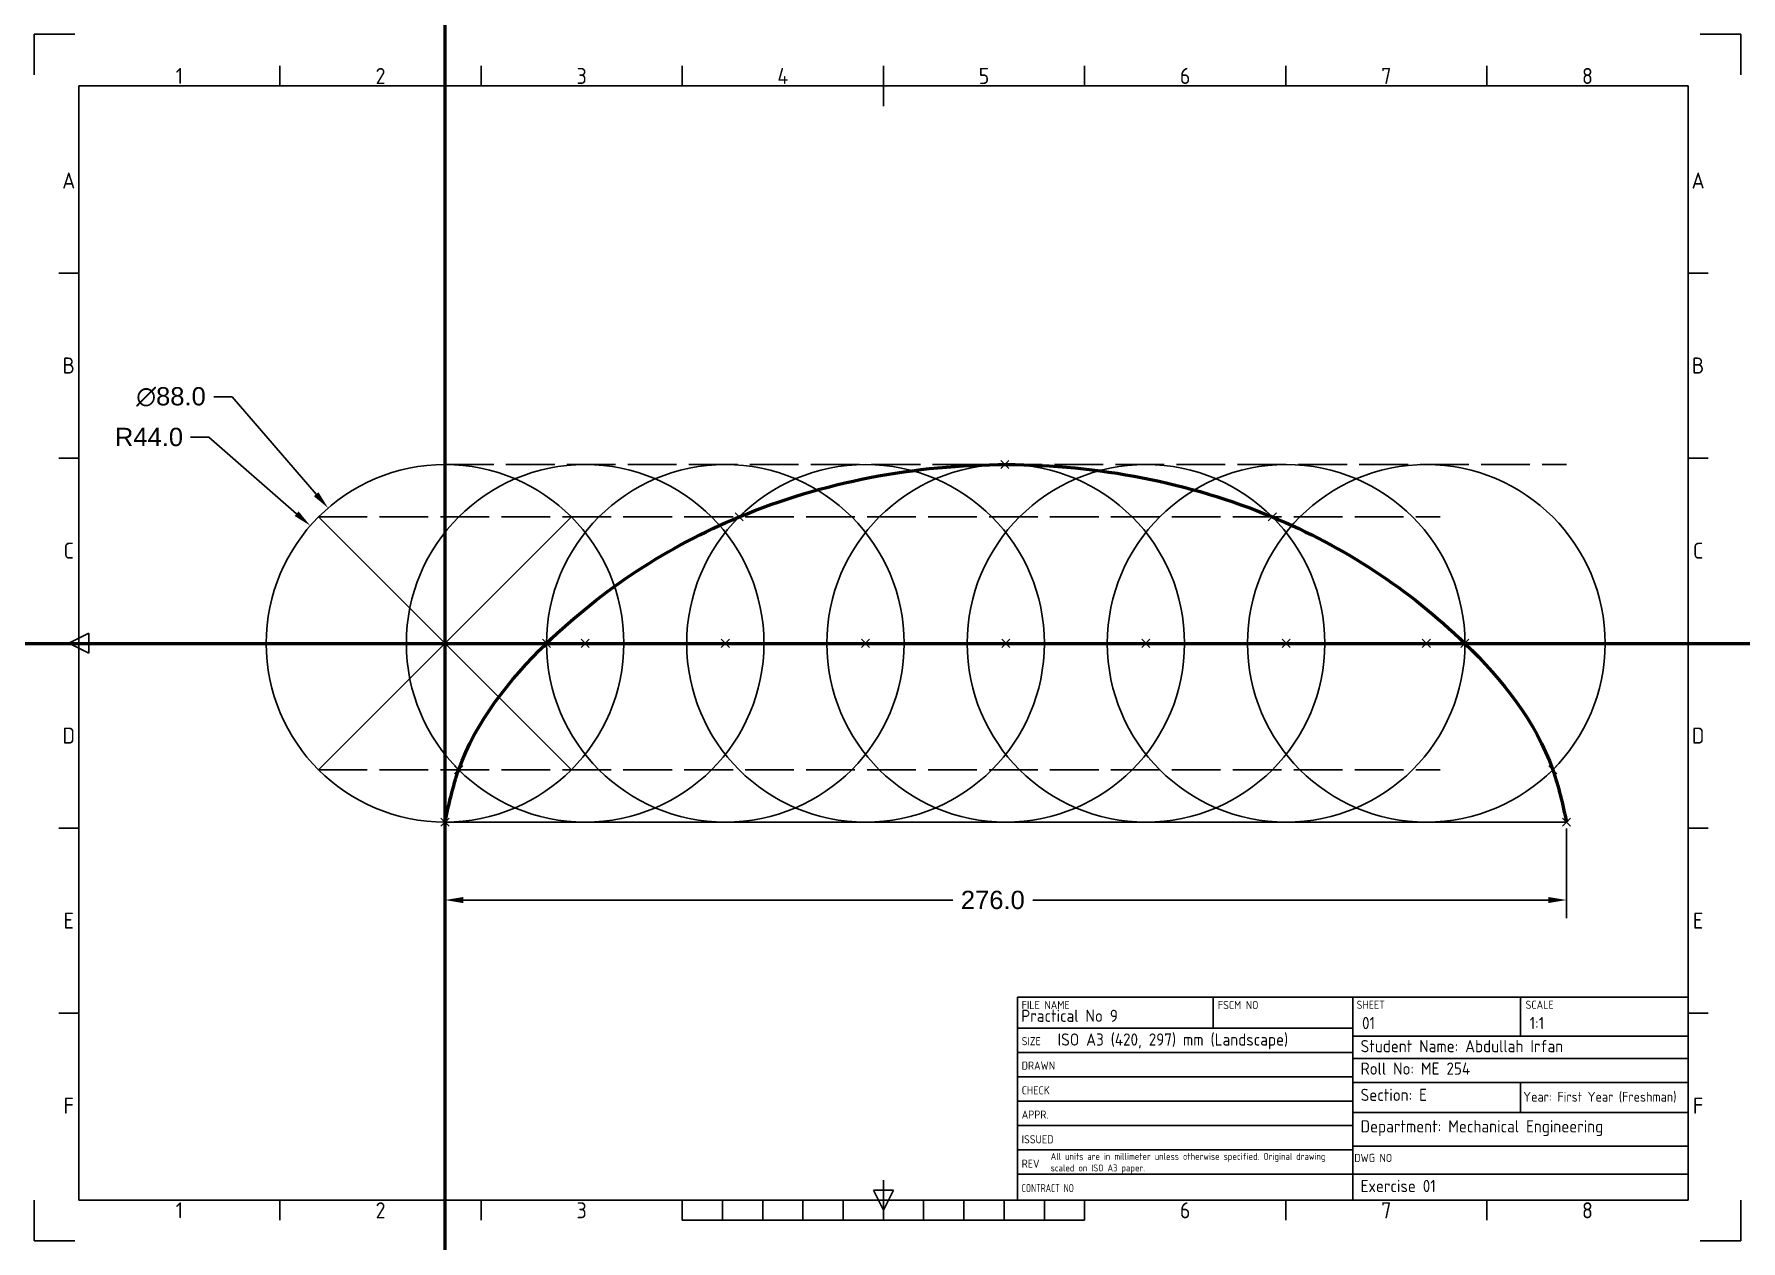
# Paper-space layout 'ISO A3 Title Block' of a CAD drawing. Header units: millimetres. Extents: x 6 to 426, y 11 to 308.
import ezdxf
from ezdxf.enums import TextEntityAlignment as Align

# ---------------------------------------------------------------- set-up
doc = ezdxf.new("R2010")
doc.units = ezdxf.units.MM
doc.header["$PDMODE"] = 3
doc.linetypes.add('ACAD_ISO02W100', pattern=[15, 12, -3])
doc.layers.get('defpoints').update_dxf_attribs({"color": 255})
for name, color, linetype in [('aux', 104, 'ACAD_ISO02W100'), ('blue', 140, 'Continuous'), ('dim', 252, 'Continuous'), ('magenta', 6, 'Continuous'), ('red', 1, 'Continuous'), ('Title Block', 7, 'Continuous'), ('yellow', 42, 'Continuous')]:
    doc.layers.add(name, color=color, linetype=linetype)
doc.layers.add('centre', color=7, linetype='Continuous', lineweight=50, true_color=0x4d4d4d)
doc.layers.add('solution', color=255, linetype='Continuous', lineweight=50)
doc.styles.add('ACISOTS', font='isocp.shx', dxfattribs={"height": 1})
doc.styles.add('ISO Proportional', font='isocp.shx')
doc.styles.get("Standard").update_dxf_attribs({"font": 'arial.ttf'})
doc.dimstyles.get("Standard").update_dxf_attribs({"dimscale": 25, "dimtxt": 0.18, "dimasz": 0.18, "dimexe": 0.18, "dimexo": 0.0625, "dimgap": 0.09, "dimtad": 0, "dimtih": 1, "dimtoh": 1, "dimdec": 1, "dimzin": 0, "dimdsep": 46, "dimtxsty": 'Standard', "dimcen": 0.09, "dimadec": 0, "dimazin": 0, "dimtfac": 1, "dimtdec": 1, "dimtofl": 0, "dimtmove": 0, "dimatfit": 3, "dimfxl": 1, "dimtolj": 1, "dimtzin": 0, "dimarcsym": 0})

# ---------------------------------------------------------------- blocks, each defined once
blk = doc.blocks.new('Title Block')
at = {"layer": 'Title Block'}
for p, q in [((0, 297), (0, 287)), ((10, 297), (0, 297)), ((420, 297), (410, 297)), ((420, 287), (420, 297)), ((60.5, 284.23), (60.5, 289.18)), ((110, 284.23), (110, 289.18)), ((159.5, 284.23), (159.5, 289.18)), ((209, 279.28), (209, 289.18)), ((258.5, 284.23), (258.5, 289.18)), ((308, 284.23), (308, 289.18)), ((357.5, 284.23), (357.5, 289.18)), ((407, 284.23), (11, 284.23)), ((11, 284.23), (11, 10)), ((407, 10), (407, 284.23)), ((11, 238.19), (6.05, 238.19)), ((411.95, 238.19), (407, 238.19)), ((11, 192.66), (6.05, 192.66)), ((411.95, 192.66), (407, 192.66)), ((6.05, 147.12), (15.95, 147.12)), ((8.52, 147.12), (13.47, 149.59)), ((13.47, 144.64), (8.52, 147.12)), ((13.47, 149.59), (13.47, 144.64)), ((402.05, 147.12), (411.95, 147.12)), ((11, 101.58), (6.05, 101.58)), ((411.95, 101.58), (407, 101.58)), ((407, 60), (242, 60)), ((242, 10), (242, 60)), ((290.14, 60), (290.14, 52.38)), ((324.5, 10), (324.5, 60)), ((365.75, 50.35), (365.75, 60)), ((407, 10), (407, 60)), ((11, 56.03), (6.05, 56.03)), ((411.95, 56.03), (407, 56.03)), ((242, 52.38), (324.5, 52.38)), ((242, 46.38), (324.5, 46.38)), ((407, 50.35), (324.5, 50.35)), ((242, 40.38), (324.5, 40.38)), ((324.5, 39.01), (407, 39.01)), ((242, 34.38), (324.5, 34.38)), ((242, 28.38), (324.5, 28.38)), ((242, 22.38), (324.5, 22.38)), ((324.5, 23.29), (407, 23.29)), ((209, 10), (209, 14.95)), ((242, 16.38), (324.5, 16.38)), ((0, 0), (0, 10)), ((11, 10), (407, 10)), ((60.5, 5.05), (60.5, 10)), ((110, 5.05), (110, 10)), ((159.5, 5.05), (159.5, 10)), ((169.4, 5.05), (169.4, 10)), ((179.3, 5.05), (179.3, 10)), ((189.2, 5.05), (189.2, 10)), ((199.1, 5.05), (199.1, 10)), ((206.53, 12.47), (211.47, 12.47)), ((209, 7.52), (206.53, 12.47)), ((211.47, 12.47), (209, 7.52)), ((209, 10), (209, 5.05)), ((218.9, 5.05), (218.9, 10)), ((228.8, 5.05), (228.8, 10)), ((238.7, 5.05), (238.7, 10)), ((407, 10), (242, 10)), ((248.6, 5.05), (248.6, 10)), ((258.5, 5.05), (258.5, 10)), ((308, 5.05), (308, 10)), ((357.5, 5.05), (357.5, 10)), ((420, 0), (420, 10)), ((159.5, 5.05), (258.5, 5.05)), ((0, 0), (10, 0)), ((420, 0), (410, 0))]:
    blk.add_line(p, q, dxfattribs=at)
at = {"layer": 'Title Block', "style": 'ISO Proportional'}
for s, p in [('1', (35.75, 286.7)), ('2', (85.25, 286.7)), ('3', (134.75, 286.7)), ('4', (184.25, 286.7)), ('5', (233.75, 286.7)), ('6', (283.25, 286.7)), ('7', (332.75, 286.7)), ('8', (382.25, 286.7)), ('A', (8.52, 260.96)), ('A', (409.48, 260.96)), ('B', (8.52, 215.43)), ('B', (409.48, 215.43)), ('C', (8.52, 169.88)), ('C', (409.48, 169.88)), ('D', (8.52, 124.34)), ('D', (409.48, 124.34)), ('E', (8.52, 78.8)), ('E', (409.48, 78.8)), ('F', (8.52, 33.27)), ('F', (409.48, 33.27)), ('1', (35.75, 7.52)), ('2', (85.25, 7.52)), ('3', (134.75, 7.52)), ('6', (283.25, 7.52)), ('7', (332.75, 7.52)), ('8', (382.25, 7.52))]:
    blk.add_text(s, height=3.96, dxfattribs=at).set_placement(p, align=Align.MIDDLE)
at = {"layer": 'Title Block', "lineweight": 25, "style": 'ACISOTS'}
for s, p in [('FILE NAME', (243.03, 57.04)), ('FSCM NO', (291.3, 57.04)), ('SHEET', (325.45, 57.11)), ('SCALE', (367.03, 57.11)), ('SIZE', (243.03, 48.14)), ('DRAWN', (243.03, 42.14)), ('CHECK', (243.03, 36.05)), ('APPR.', (243.03, 30.08)), ('ISSUED', (243.03, 23.99)), ('REV', (243.03, 17.99))]:
    blk.add_text(s, height=2, dxfattribs=at).set_placement(p)
at = {"layer": 'Title Block', "lineweight": 25, "style": 'ACISOTS', "width": 0.683519}
blk.add_text('CONTRACT NO', height=2, dxfattribs=at).set_placement((243.03, 11.99))
at = {"layer": 'Title Block', "insert": (324.88, 21.41), "char_height": 2, "width": 8.8, "attachment_point": 1, "style": 'ACISOTS'}
blk.add_mtext('DWG NO', dxfattribs=at)
at = {"layer": 'Title Block', "lineweight": 35, "style": 'ACISOTS'}
for tag, p, height in [('FILE_NAME', (254.41, 53.9), 3), ('FSCM_NO', (293.68, 53.04), 3), ('SHEET', (326.77, 52.11), 3), ('SCALE', (368.02, 52.11), 3), ('SIZE', (254.7, 48.23), 3), ('DESIGN_ACTIVITY', (328.79, 43.14), 3.5), ('CHECK_DATE', (254.41, 41.9), 3), ('CHECK_DATE', (254.7, 36.14), 3), ('CHECKED_BY', (277.96, 36.14), 3), ('SHEETNAME', (326.77, 30.48), 6), ('APPROVAL_DATE', (254.7, 30.17), 3), ('APPROVED_BY', (277.96, 30.17), 3), ('ISSUE_DATE', (254.7, 24.08), 3), ('ISSUED_BY', (277.96, 24.08), 3), ('DRAWING_SUBTITLE', (328.79, 25.44), 3), ('REVISION', (254.7, 18.08), 3), ('SHEETNUMBER-NAME', (326.77, 11.76), 6), ('CONTRACT_NO', (254.7, 12.08), 3.5)]:
    blk.add_attdef(tag, p, '', height=height, dxfattribs=at)
blk = doc.blocks.new('*D17')
at = {"layer": 'defpoints', "color": 0, "transparency": 16777216}
for p in [(73.79, 186.95), (106.92, 157.99)]:
    blk.add_point(p, dxfattribs=at)
at = {"layer": 'dim', "color": 0, "lineweight": -2, "transparency": 16777216}
for p, q in [((44.33, 208.76), (48.83, 208.76)), ((48.83, 208.76), (70.4, 189.91)), ((106.92, 155.74), (106.92, 160.24)), ((104.67, 157.99), (109.17, 157.99))]:
    blk.add_line(p, q, dxfattribs=at)
at = {"layer": 'dim', "color": 0, "transparency": 16777216}
blk.add_solid([(70.9, 190.47), (69.91, 189.35), (73.79, 186.95)], dxfattribs=at)
at = {"layer": 'dim', "color": 0, "transparency": 16777216, "insert": (34.09, 208.76), "char_height": 4.5, "attachment_point": 5}
blk.add_mtext('\\A1;R44.0', dxfattribs=at)
blk = doc.blocks.new('*D18')
at = {"layer": 'defpoints', "color": 0, "transparency": 16777216}
for p in [(106.92, 113.99), (382.92, 113.99), (382.92, 94.82)]:
    blk.add_point(p, dxfattribs=at)
at = {"layer": 'dim', "color": 0, "lineweight": -2, "transparency": 16777216}
for p, q in [((106.92, 112.43), (106.92, 90.32)), ((382.92, 112.43), (382.92, 90.32)), ((111.42, 94.82), (231.87, 94.82)), ((378.42, 94.82), (251.61, 94.82))]:
    blk.add_line(p, q, dxfattribs=at)
at = {"layer": 'dim', "color": 0, "transparency": 16777216}
for points in [[(111.42, 95.57), (111.42, 94.07), (106.92, 94.82)], [(378.42, 95.57), (378.42, 94.07), (382.92, 94.82)]]:
    blk.add_solid(points, dxfattribs=at)
at = {"layer": 'dim', "color": 0, "transparency": 16777216, "insert": (241.74, 94.82), "char_height": 4.5, "attachment_point": 5}
blk.add_mtext('\\A1;276.0', dxfattribs=at)
blk = doc.blocks.new('*D19')
at = {"layer": 'defpoints', "color": 0, "transparency": 16777216}
for p in [(78.17, 191.3), (135.68, 124.69)]:
    blk.add_point(p, dxfattribs=at)
at = {"layer": 'dim', "color": 0, "lineweight": -2, "transparency": 16777216}
for p, q in [((50.04, 218.66), (54.54, 218.66)), ((54.54, 218.66), (75.23, 194.7)), ((106.92, 155.74), (106.92, 160.24)), ((104.67, 157.99), (109.17, 157.99))]:
    blk.add_line(p, q, dxfattribs=at)
at = {"layer": 'dim', "color": 0, "transparency": 16777216}
blk.add_solid([(75.79, 195.19), (74.66, 194.21), (78.17, 191.3)], dxfattribs=at)
at = {"layer": 'dim', "color": 0, "transparency": 16777216, "insert": (39.51, 218.66), "char_height": 4.5, "attachment_point": 5}
blk.add_mtext('\\A1;∅88.0', dxfattribs=at)

psp = doc.layouts.new('ISO A3 Title Block')

# ---------------------------------------------------------------- linework, layer by layer
at = {"layer": 'aux'}
for p, q in [((106.92, 201.99), (382.92, 201.99)), ((75.81, 189.11), (351.81, 189.11)), ((106.92, 157.99), (382.92, 157.99)), ((75.81, 126.88), (351.81, 126.88))]:
    psp.add_line(p, q, dxfattribs=at)
at = {"layer": 'blue'}
psp.add_line((106.92, 113.99), (382.92, 113.99), dxfattribs=at)
for centre in [(106.92, 157.99), (141.42, 157.99), (175.92, 157.99), (210.42, 157.99), (244.92, 157.99), (279.42, 157.99), (313.92, 157.99), (348.42, 157.99)]:
    psp.add_circle(centre, 44, dxfattribs=at)
at = {"layer": 'centre'}
for direction in [(0, -1), (1, 0)]:
    psp.add_xline((106.92, 157.99), direction, dxfattribs=at)
at = {"layer": 'magenta'}
for p in [(141.42, 157.99), (175.92, 157.99), (210.42, 157.99), (244.92, 157.99), (279.42, 157.99), (313.92, 157.99), (348.42, 157.99)]:
    psp.add_point(p, dxfattribs=at)
at = {"layer": 'red'}
for p in [(244.71, 201.99), (179.31, 189.11), (310.53, 189.11), (131.92, 157.99), (357.92, 157.99), (110.31, 126.88), (110.31, 126.88), (110.31, 126.88), (379.53, 126.88), (106.92, 113.99), (106.92, 113.99), (382.92, 113.99)]:
    psp.add_point(p, dxfattribs=at)
at = {"layer": 'solution'}
psp.add_spline([(106.92, 113.99), (110.31, 126.88), (131.92, 157.99), (179.31, 189.11), (245.14, 201.99), (310.53, 189.11), (357.92, 157.99), (379.53, 126.88), (382.92, 113.99)], degree=3, dxfattribs=at)
at = {"layer": 'Title Block'}
for p, q in [((330.32, 55.84), (412.82, 55.84)), ((371.57, 49.95), (371.57, 42.55)), ((330.32, 42.55), (412.82, 42.55)), ((330.32, 27.32), (412.82, 27.32))]:
    psp.add_line(p, q, dxfattribs=at)
at = {"layer": 'yellow'}
for p, q in [((106.92, 201.99), (106.92, 113.99)), ((106.92, 113.99), (106.92, 201.99)), ((75.81, 189.11), (138.03, 126.88)), ((75.81, 126.88), (138.03, 189.11)), ((138.03, 126.88), (75.81, 189.11)), ((62.92, 157.99), (150.92, 157.99))]:
    psp.add_line(p, q, dxfattribs=at)

# ---------------------------------------------------------------- block references
ref = psp.add_blockref('Title Block', (5.82, 10.94))
ref.add_attrib('SCALE', '1:1', (373.85, 63.05), dxfattribs={"layer": 'Title Block', "lineweight": 35, "height": 3, "style": 'ACISOTS'})
ref.add_attrib('SHEET', '01', (332.6, 63.05), dxfattribs={"layer": 'Title Block', "lineweight": 35, "height": 3, "style": 'ACISOTS'})
ref.add_attrib('FILE_NAME', 'Practical No 9', (248.73, 64.83), dxfattribs={"layer": 'Title Block', "lineweight": 35, "height": 3, "style": 'ACISOTS'})

# ---------------------------------------------------------------- texts
at = {"layer": 'Title Block', "attachment_point": 1, "style": 'ACISOTS'}
for s, width, insert, char_height in [('ISO A3 (420, 297) mm (Landscape)', 58.5329, (257.69, 61.99), 3), ('Student Name: Abdullah Irfan ', 58.5329, (332.25, 60.36), 3), ('Roll No: ME 254', 58.5329, (332.25, 54.84), 3), ('Section: E', 58.5329, (332.25, 48.37), 3), ('Year: First Year (Freshman)', 58.5329, (372.27, 47.6), 2.4), ('Department: Mechanical Engineering', 72.0519, (332.25, 40.63), 3), ('All units are in millimeter unless otherwise specified. Original drawing scaled on\\~ISO\\~A3\\~paper.', 72.737, (255.97, 32.57), 1.7), ('Exercise 01', 58.5329, (332.25, 25.94), 3)]:
    psp.add_mtext_dynamic_manual_height_columns(s, width=width, gutter_width=12.5, heights=[0], dxfattribs=dict(at, insert=insert, char_height=char_height))

# ---------------------------------------------------------------- dimensions: what is measured, and where the dimension line sits
at = {"layer": 'dim'}
dim = psp.add_diameter_dim_2p(p1=(135.68, 124.69), p2=(78.17, 191.3), dimstyle='Standard', dxfattribs=at)
dim.commit()
dim.dimension.update_dxf_attribs({"geometry": '*D19', "text_midpoint": (39.51, 218.66), "dimtype": 163})
dim = psp.add_radius_dim(center=(106.92, 157.99), mpoint=(73.79, 186.95), dimstyle='Standard', dxfattribs=at)
dim.commit()
dim.dimension.update_dxf_attribs({"geometry": '*D17', "text_midpoint": (34.09, 208.76), "dimtype": 164})
dim = psp.add_linear_dim(base=(382.92, 94.82), p1=(106.92, 113.99), p2=(382.92, 113.99), dimstyle='Standard', dxfattribs=at)
dim.commit()
dim.dimension.update_dxf_attribs({"geometry": '*D18', "text_midpoint": (241.74, 94.82), "dimtype": 160})

doc.saveas('drawing.dxf')
